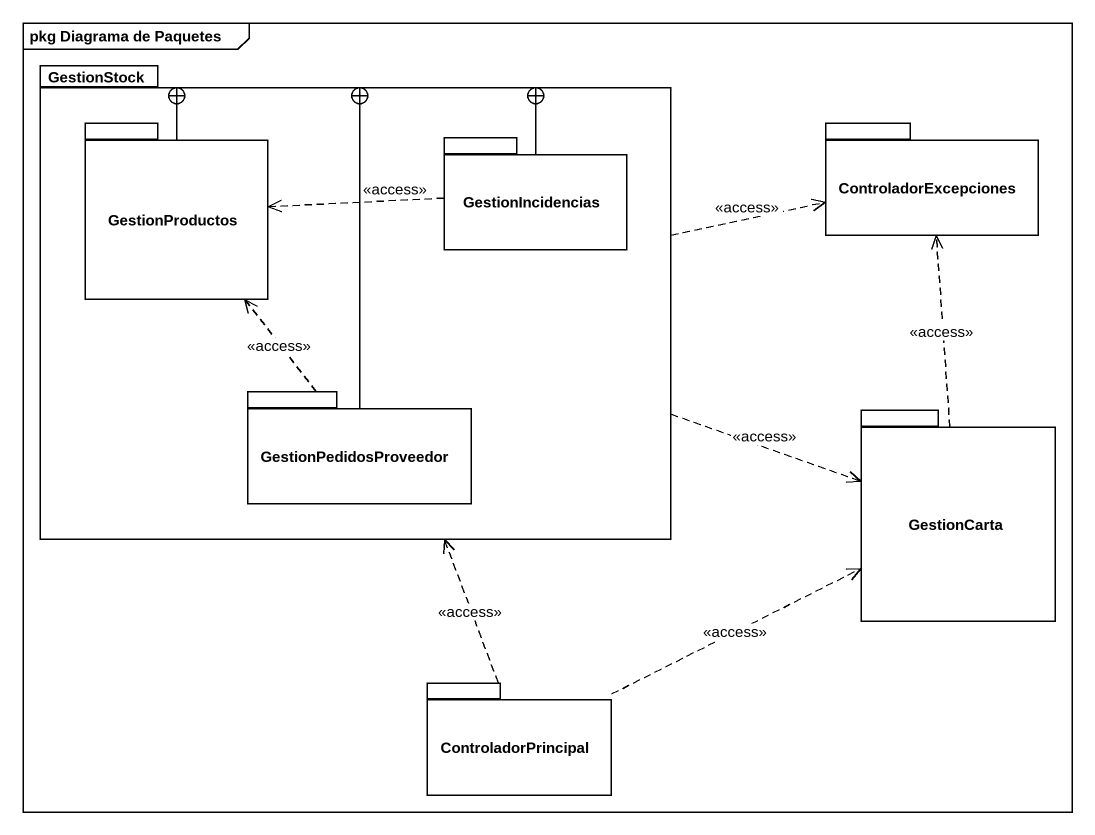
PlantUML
@startuml
mainframe pkg Diagrama de Paquetes
package GestionStock {
  package GestionProductos {
  }
  package GestionIncidencias {
  }
  package GestionPedidosProveedor {
  }
}
package ControladorExcepciones {
}
package GestionCarta {
}
package ControladorPrincipal {
}
GestionStock .right.> ControladorExcepciones : <<access>>
GestionStock .right.> GestionCarta : <<access>>
GestionProductos -right-+ GestionStock
GestionIncidencias --+ GestionStock
GestionIncidencias .left.> GestionProductos : <<access>>
GestionPedidosProveedor -up-+ GestionStock
GestionPedidosProveedor .up.> GestionProductos : <<access>>
GestionCarta .up.> ControladorExcepciones : <<access>>
ControladorPrincipal .up.> GestionStock : <<access>>
ControladorPrincipal .right.> GestionCarta : <<access>>
@enduml
